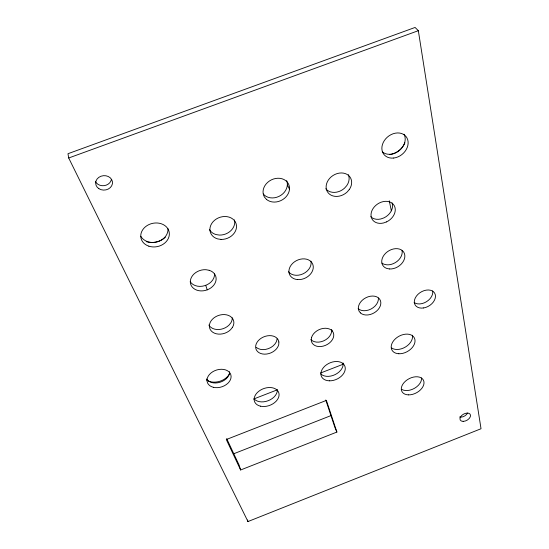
<?xml version="1.0" encoding="UTF-8"?>
<svg xmlns="http://www.w3.org/2000/svg" width="549" height="549" viewBox="0 0 549 549"><rect width="100%" height="100%" fill="white"/><g stroke="black" fill="none" stroke-linecap="round" stroke-linejoin="round"><path stroke-width="0.82" d="M276.991 338.911L276.957 339.858A11.961 8.757 -21.5 0 1 268.31 348.677A11.961 8.757 -21.5 0 1 256.253 347.366M247.976 521.55L481.027 428.742L418.338 30.689L415.078 27.45L67.973 153.713L68.7 157.995L247.976 521.55L247.51 519.978M240.627 469.985L336.894 432.063L326.374 400.406L226.305 439.536L240.627 469.985L239.186 465.264L226.682 438.61M233.332 453.92L331.006 415.593M253.604 399.041L277.513 389.749M320.547 373.025L343.653 364.042M68.7 157.995L418.338 30.689M263.348 193.955L264.536 195.3A13.601 11.371 -27.4 0 0 280.958 195.272A13.601 11.371 -27.4 0 0 286.66 180.607M287.353 185.047L289.501 189.117M331.507 329.475L332.214 330.93M336.894 432.063L334.959 427.582L325.77 399.988M205.717 285.329L207.227 289.845M389.262 200.824L391.362 210.83M421.577 377.932A12.099 7.96 -28.1 0 1 414.481 388.308A12.099 7.96 -28.1 0 1 401.594 389.316M412.402 335.219A12.682 8.729 -29 0 1 405.636 346.899A12.682 8.729 -29 0 1 391.609 348.004M277.355 390.147A12.833 8.914 -20.7 0 1 268.255 400.688A12.833 8.914 -20.7 0 1 254.304 399.109M343.084 362.971A12.723 8.853 -24.8 0 1 335.233 374.542A12.723 8.853 -24.8 0 1 320.897 374.013M310.96 261.194A12.6 9.765 -25.8 0 1 303.11 273.814A12.6 9.765 -25.8 0 1 288.493 271.741M331.665 330.663A11.735 8.475 -25.1 0 1 323.567 340.902A11.735 8.475 -25.1 0 1 310.892 339.591M378.391 298.045A11.865 8.612 -28.7 0 1 371.09 308.984A11.865 8.612 -28.7 0 1 358.133 308.634M402.06 250.474A12.304 9.155 -32 0 1 386.86 264.824L384.204 264.275A12.304 9.155 -32 0 1 381.98 263.088M392.11 202.945A12.902 9.999 -34.1 0 1 383.95 217.871L380.869 218.962A12.902 9.999 -34.1 0 1 370.726 216.683M232.254 317.83A12.469 9.415 -18.5 0 1 230.827 322.853L228.995 325.132A12.469 9.415 -18.5 0 1 208.826 325.035M214.549 273.917A13.052 10.314 -17.4 0 1 204.901 285.617A13.052 10.314 -17.4 0 1 190.201 281.699M234.45 219.874A13.478 11.117 -20.2 0 1 219.36 235.075L216.08 234.574A13.478 11.117 -20.2 0 1 209.505 229.66M348.368 174.678A13.402 10.884 -33.2 0 1 346.742 185.651L344.484 188.204A13.402 10.884 -33.2 0 1 325.742 188.739M111.392 179.413A8.372 7.192 -4.8 0 1 104.125 185.658A8.372 7.192 -4.8 0 1 95.375 181.424M165.359 237.209A16.868 13.965 -12.5 0 1 146.233 241.649M404.929 142.822A16.648 13.361 -39.7 0 1 389.557 154.626M167.96 228.638A14.322 11.831 -12.5 0 1 157.302 241.821A14.322 11.831 -12.5 0 1 140.832 236.296M404.043 134.251A14.137 11.323 -39.6 0 1 399.178 150.652A14.137 11.323 -39.6 0 1 382.234 151.792M229.784 373.299A14.102 10.129 -18 0 1 206.41 379.881M229.571 371.707A12.277 8.798 -18 0 1 220.163 382.214A12.277 8.798 -18 0 1 206.541 378.968M432.674 290.963A11.337 8.009 -31.7 0 1 426.491 301.703A11.337 8.009 -31.7 0 1 414.097 302.472M467.597 413.033A5.71 3.527 -29.2 0 1 459.513 417.034M278.865 341.986L278.775 344.353A12.037 8.763 -21.5 0 1 260.748 353.508A12.037 8.763 -21.5 0 1 261.297 338.15A12.037 8.763 -21.5 0 1 278.865 341.986M311.53 337.58L311.221 339.955A11.803 8.482 -25.1 0 0 327.533 344.333A11.803 8.482 -25.1 0 0 329.517 329.043A11.803 8.482 -25.1 0 0 311.53 337.58M232.433 327.403L230.587 329.695A12.545 9.429 -18.6 0 1 210.24 329.53A12.545 9.429 -18.6 0 1 222.27 314.632A12.545 9.429 -18.6 0 1 232.433 327.403M349.233 189.631L346.961 192.198A13.492 10.911 -33.1 0 1 326.504 189.686A13.492 10.911 -33.1 0 1 341.32 172.949A13.492 10.911 -33.1 0 1 349.233 189.631M386.578 221.892L383.476 222.99A12.984 10.019 -34 0 1 372.009 210.473A12.984 10.019 -34 0 1 392.233 203.295A12.984 10.019 -34 0 1 386.578 221.892M221.021 239.419L217.727 238.925A13.574 11.145 -20.2 0 1 214.563 220.279A13.574 11.145 -20.2 0 1 236.036 223.512A13.574 11.145 -20.2 0 1 221.021 239.419M209.183 270.293L205.992 269.71A13.142 10.335 -17.5 0 0 190.627 284.025A13.142 10.335 -17.5 0 0 211.104 287.745A13.142 10.335 -17.5 0 0 209.183 270.293M389.392 268.962L386.722 268.42A12.38 9.168 -32 0 1 387.443 251.71A12.38 9.168 -32 0 1 404.812 255.23A12.38 9.168 -32 0 1 389.392 268.962M266.526 199.445L264.543 197.201A13.698 11.399 -27.4 0 1 275.687 178.466A13.698 11.399 -27.4 0 1 288.527 193.022A13.698 11.399 -27.4 0 1 266.526 199.445M360.425 312.916L359.046 311.125A11.934 8.619 -28.7 0 1 370.465 296.22A11.934 8.619 -28.7 0 1 379.386 307.811A11.934 8.619 -28.7 0 1 360.425 312.916M408.511 394.875A12.16 7.96 -28.1 0 0 423.89 381.48A12.16 7.96 -28.1 0 0 405.56 381.088A12.16 7.96 -28.1 0 0 408.511 394.875M260.356 406.157A12.908 8.921 -20.7 0 0 279.091 394.724A12.908 8.921 -20.7 0 0 260.398 390.167A12.908 8.921 -20.7 0 0 260.356 406.157M329.331 380.821A12.799 8.853 -24.8 0 0 345.012 366.615A12.799 8.853 -24.8 0 0 324.912 366.053A12.799 8.853 -24.8 0 0 329.331 380.821M398.835 353.748A12.757 8.736 -29 0 0 414.893 339.44A12.757 8.736 -29 0 0 395.596 338.616A12.757 8.736 -29 0 0 398.835 353.748M297.627 279.592A12.682 9.779 -25.8 0 0 312.951 264.838A12.682 9.779 -25.8 0 0 292.727 263.287A12.682 9.779 -25.8 0 0 297.627 279.592M148.841 246.172A14.418 11.865 -12.7 0 0 169.312 233.057A14.418 11.865 -12.7 0 0 146.988 225.646A14.418 11.865 -12.7 0 0 148.841 246.172M393.702 158.037A14.233 11.351 -39.5 0 0 406.981 137.964A14.233 11.351 -39.5 0 0 384.327 140.599A14.233 11.351 -39.5 0 0 393.702 158.037M213.355 387.299A12.353 8.805 -18.1 0 0 231.095 376.353A12.353 8.805 -18.1 0 0 212.676 371.79A12.353 8.805 -18.1 0 0 213.355 387.299M423.622 307.948A11.405 8.009 -31.6 0 0 434.623 293.097A11.405 8.009 -31.6 0 0 416.43 296.083A11.405 8.009 -31.6 0 0 423.622 307.948M463.136 421.371A5.744 3.52 -29.1 0 0 470.514 415.14A5.744 3.52 -29.1 0 0 462.093 415.133A5.744 3.52 -29.1 0 0 463.136 421.371M98.841 188.657A8.434 7.219 -5.1 0 0 112.415 183.743A8.434 7.219 -5.1 0 0 100.995 176.222A8.434 7.219 -5.1 0 0 98.841 188.657"/></g></svg>
